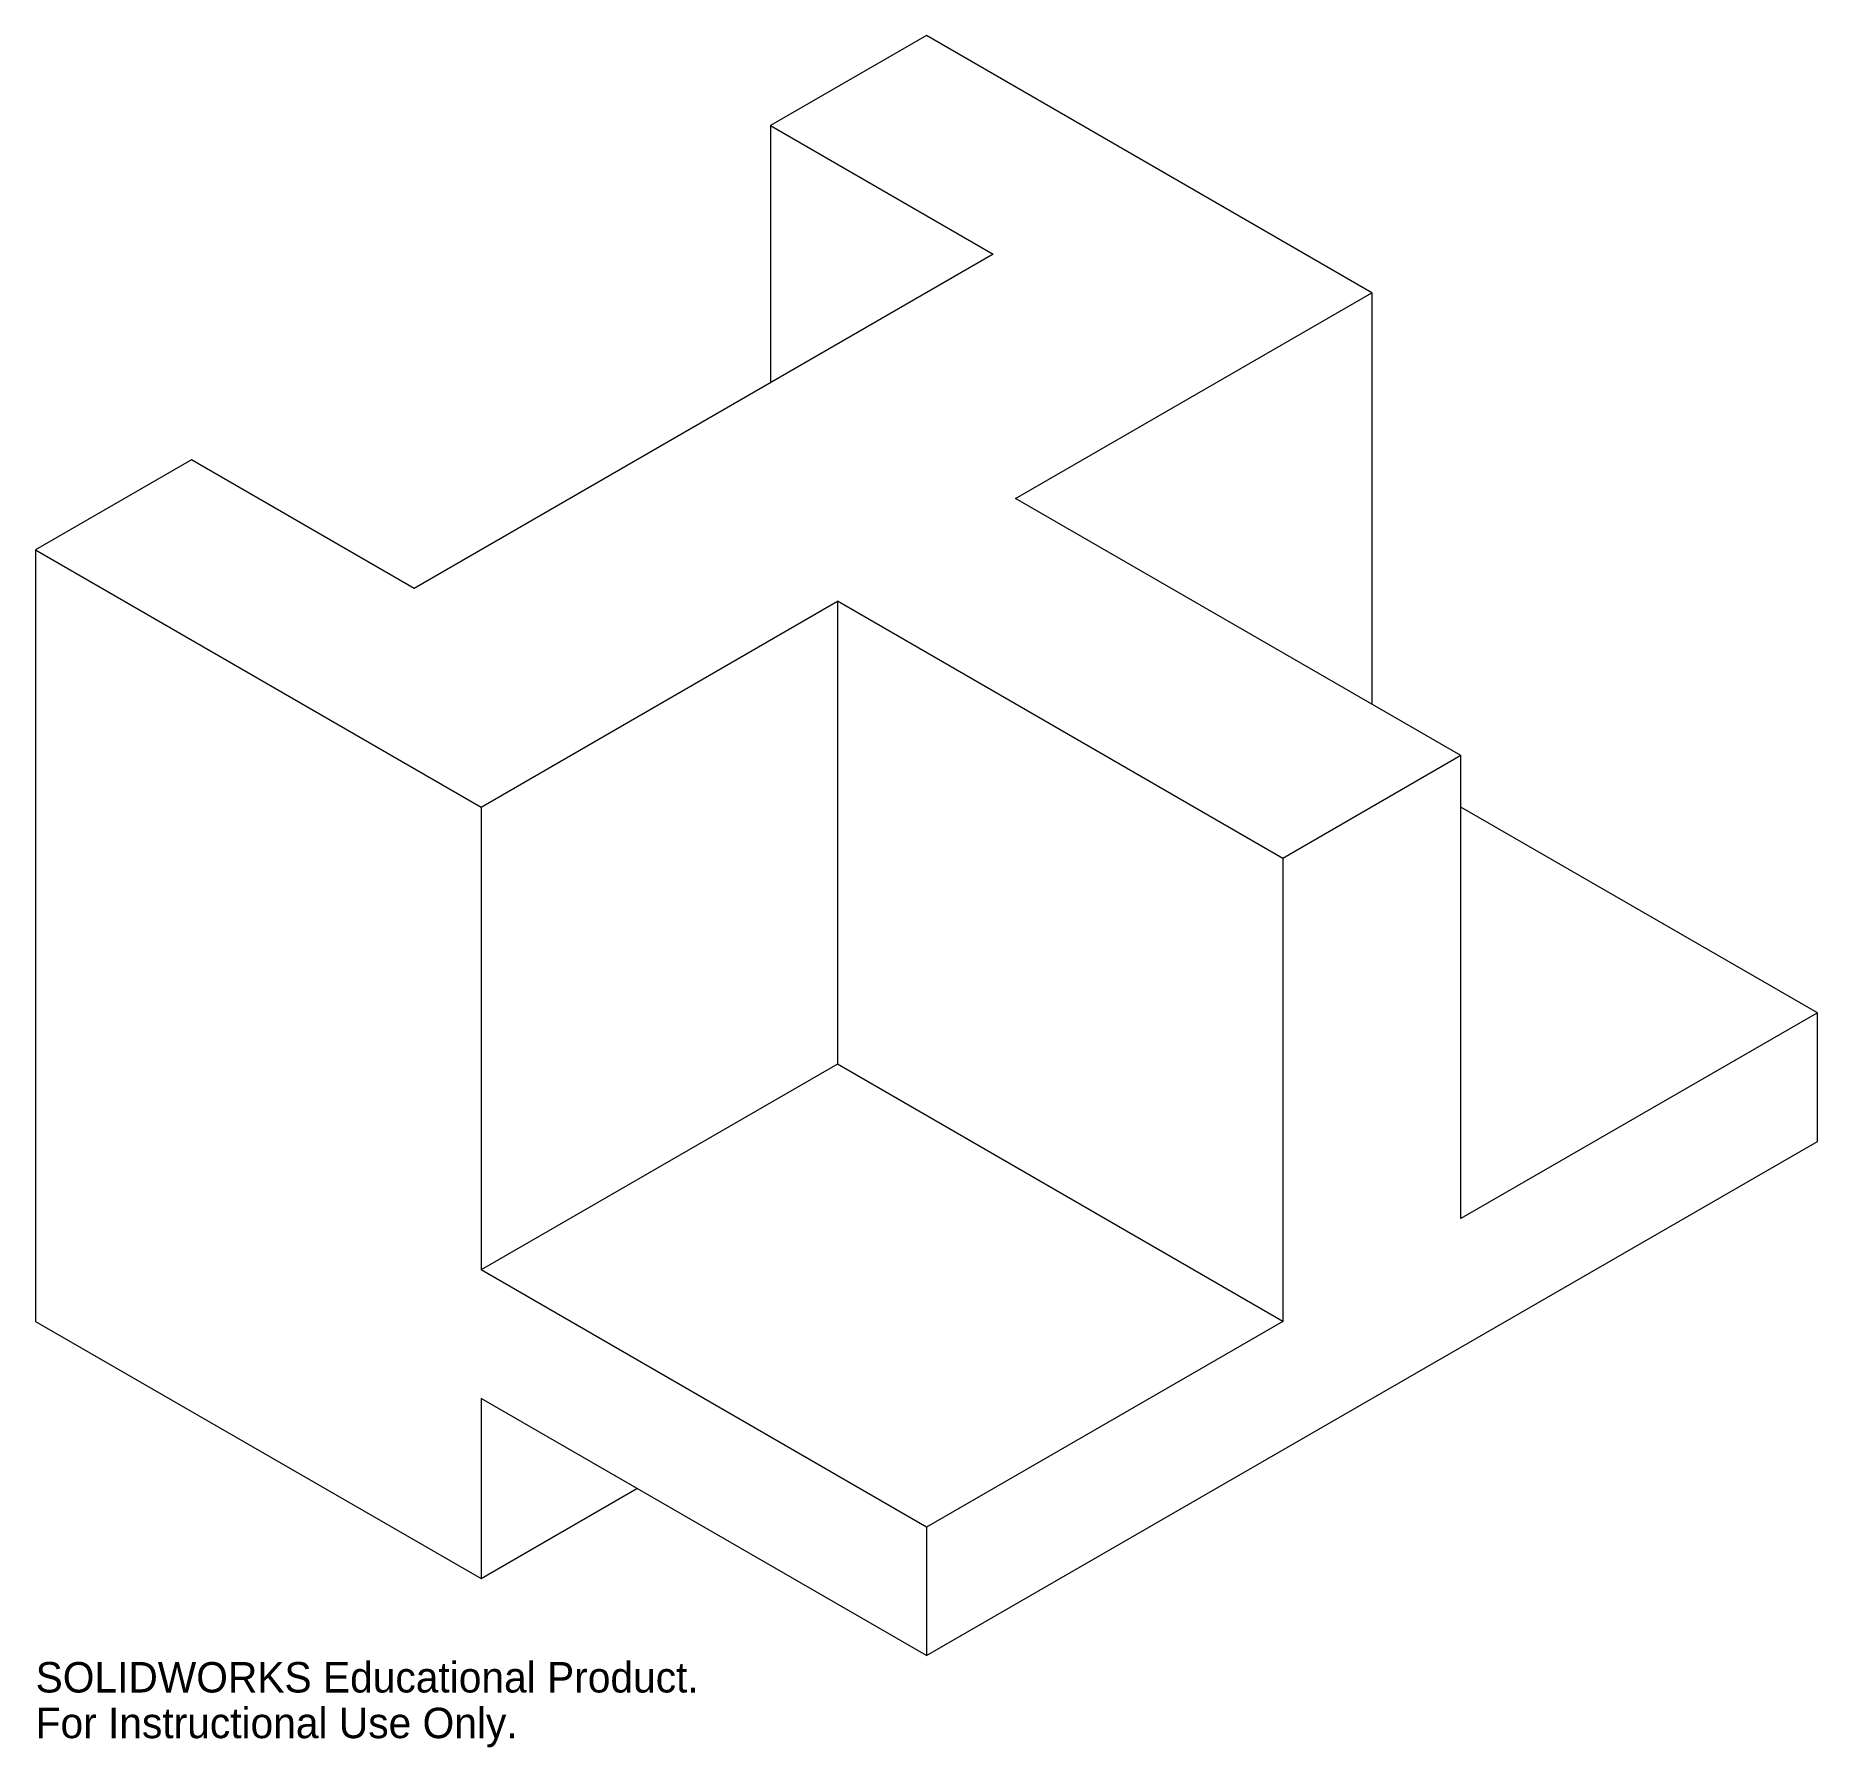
# Model space of a CAD drawing. Header units: millimetres. Extents: x 0 to 283, y -68 to 204.
import ezdxf

# ---------------------------------------------------------------- set-up
doc = ezdxf.new("R2010")
doc.units = ezdxf.units.MM

msp = doc.modelspace()

# ---------------------------------------------------------------- linework, layer by layer
at = {"color": 7, "linetype": 'Continuous', "lineweight": 15}
for p, q in [((141.42, 204.12), (116.67, 189.83)), ((212.13, 163.3), (141.42, 204.12)), ((116.67, 189.83), (152.03, 169.42)), ((116.67, 189.83), (116.67, 149.01)), ((152.03, 169.42), (60.1, 116.36)), ((155.56, 130.65), (212.13, 163.3)), ((212.13, 163.3), (212.13, 97.99)), ((24.75, 136.77), (0, 122.48)), ((60.1, 116.36), (24.75, 136.77)), ((226.27, 89.82), (155.56, 130.65)), ((0, 122.48), (0, 0)), ((0, 122.48), (70.71, 81.66)), ((70.71, 81.66), (127.28, 114.32)), ((197.99, 73.5), (127.28, 114.32)), ((127.28, 114.32), (127.28, 40.83)), ((226.27, 89.82), (197.99, 73.5)), ((226.27, 16.34), (226.27, 89.82)), ((70.71, 81.66), (70.71, 8.17)), ((282.84, 48.99), (226.27, 81.65)), ((197.99, 73.5), (197.99, 0.01)), ((282.84, 48.99), (226.27, 16.34)), ((282.84, 28.58), (282.84, 48.99)), ((127.28, 40.83), (70.71, 8.17)), ((197.99, 0.01), (127.28, 40.83)), ((141.42, -53.06), (282.84, 28.58)), ((141.42, -32.65), (70.71, 8.17)), ((0, 0), (70.71, -40.82)), ((197.99, 0.01), (141.42, -32.65)), ((141.42, -53.06), (70.71, -12.24)), ((70.71, -12.24), (70.71, -40.82)), ((70.71, -40.82), (95.46, -26.53)), ((141.42, -32.65), (141.42, -53.06))]:
    msp.add_line(p, q, dxfattribs=at)

# ---------------------------------------------------------------- texts
at = {"color": 7, "linetype": 'Continuous', "char_height": 4.8336, "attachment_point": 1}
for s, insert in [('SOLIDWORKS Educational Product.', (0, -54.08)), ('For Instructional Use Only.', (0, -61.33))]:
    msp.add_mtext(s, dxfattribs=dict(at, insert=insert))

doc.saveas('drawing.dxf')
